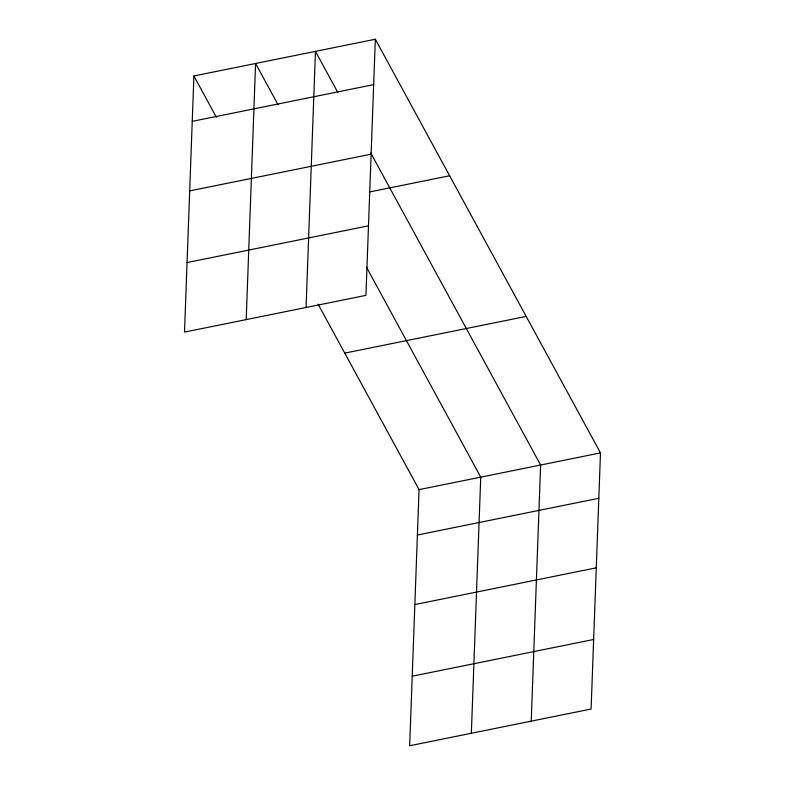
<?xml version="1.0" encoding="UTF-8"?>
<svg xmlns="http://www.w3.org/2000/svg" width="785" height="785" viewBox="0 0 785 785"><rect width="100%" height="100%" fill="white"/><g stroke="black" fill="none" stroke-linecap="round" stroke-linejoin="round"><path stroke-width="1.18" d="M193.905 75.968L184.514 332.094L365.938 295.366L375.328 39.25L193.905 75.968L216.366 117.24M246.196 319.603L255.586 63.487L278.057 104.758M306.072 307.485L315.462 51.368L337.923 92.64M318.082 304.109L419.062 489.634L409.672 745.75L591.095 709.032L600.486 452.906L375.328 39.25M471.353 733.268L480.744 477.143L366.428 267.116M531.229 721.15L540.62 465.024L370.755 152.957M192.237 121.361L373.67 84.633M189.685 190.902L371.119 154.174M369.401 191.991L449.638 175.761M187.065 262.553L368.489 225.825M344.752 353.122L526.185 316.404M419.062 489.634L600.486 452.906M417.394 535.017L598.827 498.289M414.843 604.558L596.276 567.83M412.213 676.209L593.646 639.481"/></g></svg>
